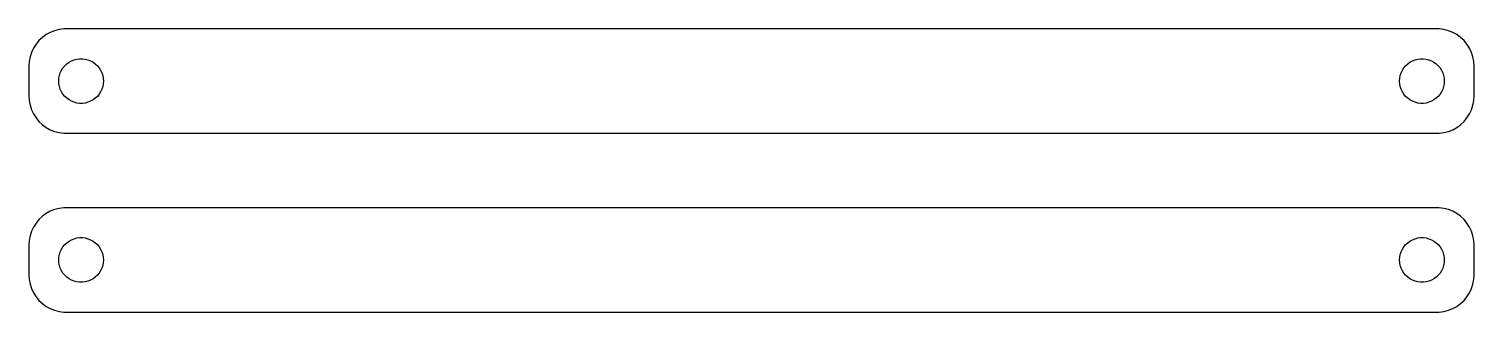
# Model space of a CAD drawing. Header units: metres. Extents: x -97 to 97, y 17 to 55.
import ezdxf

# ---------------------------------------------------------------- set-up
doc = ezdxf.new("R2010")
doc.units = ezdxf.units.M

msp = doc.modelspace()

# ---------------------------------------------------------------- linework, layer by layer
for p, q in [((-94.1289, 54.5241), (-94.6791, 54.2216)), ((-93.5451, 54.7553), (-94.1289, 54.5241)), ((-92.9369, 54.9114), (-93.5451, 54.7553)), ((-92.3139, 54.9901), (-92.9369, 54.9114)), ((92.3139, 54.9901), (-92.3139, 54.9901)), ((92.9369, 54.9114), (92.3139, 54.9901)), ((93.5451, 54.7553), (92.9369, 54.9114)), ((94.1289, 54.5241), (93.5451, 54.7553)), ((94.6791, 54.2216), (94.1289, 54.5241)), ((-96.3815, 52.4088), (-96.6489, 51.8406)), ((-96.0451, 52.9389), (-96.3815, 52.4088)), ((-95.6448, 53.4227), (-96.0451, 52.9389)), ((-95.1871, 53.8526), (-95.6448, 53.4227)), ((-94.6791, 54.2216), (-95.1871, 53.8526)), ((95.1871, 53.8526), (94.6791, 54.2216)), ((95.6448, 53.4227), (95.1871, 53.8526)), ((96.0451, 52.9389), (95.6448, 53.4227)), ((96.3815, 52.4088), (96.0451, 52.9389)), ((96.6489, 51.8406), (96.3815, 52.4088)), ((-96.9606, 50.6267), (-97, 50)), ((-96.8429, 51.2434), (-96.9606, 50.6267)), ((-96.6489, 51.8406), (-96.8429, 51.2434)), ((-91.9123, 50.3115), (-91.6075, 50.533)), ((-91.6075, 50.533), (-91.2773, 50.7145)), ((-91.2773, 50.7145), (-90.927, 50.8532)), ((-90.927, 50.8532), (-90.5621, 50.9469)), ((-90.5621, 50.9469), (-90.1884, 50.9941)), ((-90.1884, 50.9941), (-89.8116, 50.9941)), ((-89.8116, 50.9941), (-89.4379, 50.9469)), ((-89.4379, 50.9469), (-89.073, 50.8532)), ((-89.073, 50.8532), (-88.7227, 50.7145)), ((-88.7227, 50.7145), (-88.3925, 50.533)), ((-88.3925, 50.533), (-88.0877, 50.3115)), ((88.0877, 50.3115), (88.3925, 50.533)), ((88.3925, 50.533), (88.7227, 50.7145)), ((88.7227, 50.7145), (89.073, 50.8532)), ((89.073, 50.8532), (89.4379, 50.9469)), ((89.4379, 50.9469), (89.8116, 50.9941)), ((89.8116, 50.9941), (90.1884, 50.9941)), ((90.1884, 50.9941), (90.5621, 50.9469)), ((90.5621, 50.9469), (90.927, 50.8532)), ((90.927, 50.8532), (91.2773, 50.7145)), ((91.2773, 50.7145), (91.6075, 50.533)), ((91.6075, 50.533), (91.9123, 50.3115)), ((96.8429, 51.2434), (96.6489, 51.8406)), ((96.9606, 50.6267), (96.8429, 51.2434)), ((97, 50), (96.9606, 50.6267)), ((-97, 50), (-97, 46)), ((-92.9763, 48.376), (-92.9057, 48.7461)), ((-92.9057, 48.7461), (-92.7893, 49.1044)), ((-92.7893, 49.1044), (-92.6289, 49.4453)), ((-92.6289, 49.4453), (-92.427, 49.7634)), ((-92.427, 49.7634), (-92.1869, 50.0536)), ((-92.1869, 50.0536), (-91.9123, 50.3115)), ((-88.0877, 50.3115), (-87.8131, 50.0536)), ((-87.8131, 50.0536), (-87.573, 49.7634)), ((-87.573, 49.7634), (-87.3711, 49.4453)), ((-87.3711, 49.4453), (-87.2107, 49.1044)), ((-87.2107, 49.1044), (-87.0943, 48.7461)), ((-87.0943, 48.7461), (-87.0237, 48.376)), ((87.0237, 48.376), (87.0943, 48.7461)), ((87.0943, 48.7461), (87.2107, 49.1044)), ((87.2107, 49.1044), (87.3711, 49.4453)), ((87.3711, 49.4453), (87.573, 49.7634)), ((87.573, 49.7634), (87.8131, 50.0536)), ((87.8131, 50.0536), (88.0877, 50.3115)), ((91.9123, 50.3115), (92.1869, 50.0536)), ((92.1869, 50.0536), (92.427, 49.7634)), ((92.427, 49.7634), (92.6289, 49.4453)), ((92.6289, 49.4453), (92.7893, 49.1044)), ((92.7893, 49.1044), (92.9057, 48.7461)), ((92.9057, 48.7461), (92.9763, 48.376)), ((97, 46), (97, 50)), ((-93, 48), (-92.9763, 48.376)), ((-92.9763, 47.624), (-93, 48)), ((-92.9057, 47.2539), (-92.9763, 47.624)), ((-92.7893, 46.8956), (-92.9057, 47.2539)), ((-92.6289, 46.5547), (-92.7893, 46.8956)), ((-87.2107, 46.8956), (-87.3711, 46.5547)), ((-87.0943, 47.2539), (-87.2107, 46.8956)), ((-87.0237, 47.624), (-87.0943, 47.2539)), ((-87.0237, 48.376), (-87, 48)), ((-87, 48), (-87.0237, 47.624)), ((87, 48), (87.0237, 48.376)), ((87.0237, 47.624), (87, 48)), ((87.0943, 47.2539), (87.0237, 47.624)), ((87.2107, 46.8956), (87.0943, 47.2539)), ((87.3711, 46.5547), (87.2107, 46.8956)), ((92.7893, 46.8956), (92.6289, 46.5547)), ((92.9057, 47.2539), (92.7893, 46.8956)), ((92.9763, 47.624), (92.9057, 47.2539)), ((92.9763, 48.376), (93, 48)), ((93, 48), (92.9763, 47.624)), ((-97, 46), (-96.9606, 45.3733)), ((-96.9606, 45.3733), (-96.8429, 44.7566)), ((-96.8429, 44.7566), (-96.6489, 44.1594)), ((-92.427, 46.2366), (-92.6289, 46.5547)), ((-92.1869, 45.9464), (-92.427, 46.2366)), ((-91.9123, 45.6885), (-92.1869, 45.9464)), ((-91.6075, 45.467), (-91.9123, 45.6885)), ((-91.2773, 45.2855), (-91.6075, 45.467)), ((-90.927, 45.1468), (-91.2773, 45.2855)), ((-90.5621, 45.0531), (-90.927, 45.1468)), ((-90.1884, 45.0059), (-90.5621, 45.0531)), ((-89.8116, 45.0059), (-90.1884, 45.0059)), ((-89.4379, 45.0531), (-89.8116, 45.0059)), ((-89.073, 45.1468), (-89.4379, 45.0531)), ((-88.7227, 45.2855), (-89.073, 45.1468)), ((-88.3925, 45.467), (-88.7227, 45.2855)), ((-88.0877, 45.6885), (-88.3925, 45.467)), ((-87.8131, 45.9464), (-88.0877, 45.6885)), ((-87.573, 46.2366), (-87.8131, 45.9464)), ((-87.3711, 46.5547), (-87.573, 46.2366)), ((87.573, 46.2366), (87.3711, 46.5547)), ((87.8131, 45.9464), (87.573, 46.2366)), ((88.0877, 45.6885), (87.8131, 45.9464)), ((88.3925, 45.467), (88.0877, 45.6885)), ((88.7227, 45.2855), (88.3925, 45.467)), ((89.073, 45.1468), (88.7227, 45.2855)), ((89.4379, 45.0531), (89.073, 45.1468)), ((89.8116, 45.0059), (89.4379, 45.0531)), ((90.1884, 45.0059), (89.8116, 45.0059)), ((90.5621, 45.0531), (90.1884, 45.0059)), ((90.927, 45.1468), (90.5621, 45.0531)), ((91.2773, 45.2855), (90.927, 45.1468)), ((91.6075, 45.467), (91.2773, 45.2855)), ((91.9123, 45.6885), (91.6075, 45.467)), ((92.1869, 45.9464), (91.9123, 45.6885)), ((92.427, 46.2366), (92.1869, 45.9464)), ((92.6289, 46.5547), (92.427, 46.2366)), ((96.6489, 44.1594), (96.8429, 44.7566)), ((96.8429, 44.7566), (96.9606, 45.3733)), ((96.9606, 45.3733), (97, 46)), ((-96.6489, 44.1594), (-96.3815, 43.5912)), ((-96.3815, 43.5912), (-96.0451, 43.0611)), ((-96.0451, 43.0611), (-95.6448, 42.5773)), ((95.6448, 42.5773), (96.0451, 43.0611)), ((96.0451, 43.0611), (96.3815, 43.5912)), ((96.3815, 43.5912), (96.6489, 44.1594)), ((-95.6448, 42.5773), (-95.1871, 42.1474)), ((-95.1871, 42.1474), (-94.6791, 41.7784)), ((-94.6791, 41.7784), (-94.1289, 41.4759)), ((-94.1289, 41.4759), (-93.5451, 41.2447)), ((-93.5451, 41.2447), (-92.9369, 41.0886)), ((-92.9369, 41.0886), (-92.3139, 41.0099)), ((-92.3139, 41.0099), (92.3139, 41.0099)), ((92.3139, 41.0099), (92.9369, 41.0886)), ((92.9369, 41.0886), (93.5451, 41.2447)), ((93.5451, 41.2447), (94.1289, 41.4759)), ((94.1289, 41.4759), (94.6791, 41.7784)), ((94.6791, 41.7784), (95.1871, 42.1474)), ((95.1871, 42.1474), (95.6448, 42.5773)), ((-95.6448, 29.4227), (-96.0451, 28.9389)), ((-95.1871, 29.8526), (-95.6448, 29.4227)), ((-94.6791, 30.2216), (-95.1871, 29.8526)), ((-94.1289, 30.5241), (-94.6791, 30.2216)), ((-93.5451, 30.7553), (-94.1289, 30.5241)), ((-92.9369, 30.9114), (-93.5451, 30.7553)), ((-92.3139, 30.9901), (-92.9369, 30.9114)), ((92.3139, 30.9901), (-92.3139, 30.9901)), ((92.9369, 30.9114), (92.3139, 30.9901)), ((93.5451, 30.7553), (92.9369, 30.9114)), ((94.1289, 30.5241), (93.5451, 30.7553)), ((94.6791, 30.2216), (94.1289, 30.5241)), ((95.1871, 29.8526), (94.6791, 30.2216)), ((95.6448, 29.4227), (95.1871, 29.8526)), ((96.0451, 28.9389), (95.6448, 29.4227)), ((-96.8429, 27.2434), (-96.9606, 26.6267)), ((-96.6489, 27.8406), (-96.8429, 27.2434)), ((-96.3815, 28.4088), (-96.6489, 27.8406)), ((-96.0451, 28.9389), (-96.3815, 28.4088)), ((96.3815, 28.4088), (96.0451, 28.9389)), ((96.6489, 27.8406), (96.3815, 28.4088)), ((96.8429, 27.2434), (96.6489, 27.8406)), ((96.9606, 26.6267), (96.8429, 27.2434)), ((-96.9606, 26.6267), (-97, 26)), ((-97, 26), (-97, 22)), ((-92.7893, 25.1044), (-92.6289, 25.4453)), ((-92.6289, 25.4453), (-92.427, 25.7634)), ((-92.427, 25.7634), (-92.1869, 26.0536)), ((-92.1869, 26.0536), (-91.9123, 26.3115)), ((-91.9123, 26.3115), (-91.6075, 26.533)), ((-91.6075, 26.533), (-91.2773, 26.7145)), ((-91.2773, 26.7145), (-90.927, 26.8532)), ((-90.927, 26.8532), (-90.5621, 26.9469)), ((-90.5621, 26.9469), (-90.1884, 26.9941)), ((-90.1884, 26.9941), (-89.8116, 26.9941)), ((-89.8116, 26.9941), (-89.4379, 26.9469)), ((-89.4379, 26.9469), (-89.073, 26.8532)), ((-89.073, 26.8532), (-88.7227, 26.7145)), ((-88.7227, 26.7145), (-88.3925, 26.533)), ((-88.3925, 26.533), (-88.0877, 26.3115)), ((-88.0877, 26.3115), (-87.8131, 26.0536)), ((-87.8131, 26.0536), (-87.573, 25.7634)), ((-87.573, 25.7634), (-87.3711, 25.4453)), ((-87.3711, 25.4453), (-87.2107, 25.1044)), ((87.2107, 25.1044), (87.3711, 25.4453)), ((87.3711, 25.4453), (87.573, 25.7634)), ((87.573, 25.7634), (87.8131, 26.0536)), ((87.8131, 26.0536), (88.0877, 26.3115)), ((88.0877, 26.3115), (88.3925, 26.533)), ((88.3925, 26.533), (88.7227, 26.7145)), ((88.7227, 26.7145), (89.073, 26.8532)), ((89.073, 26.8532), (89.4379, 26.9469)), ((89.4379, 26.9469), (89.8116, 26.9941)), ((89.8116, 26.9941), (90.1884, 26.9941)), ((90.1884, 26.9941), (90.5621, 26.9469)), ((90.5621, 26.9469), (90.927, 26.8532)), ((90.927, 26.8532), (91.2773, 26.7145)), ((91.2773, 26.7145), (91.6075, 26.533)), ((91.6075, 26.533), (91.9123, 26.3115)), ((91.9123, 26.3115), (92.1869, 26.0536)), ((92.1869, 26.0536), (92.427, 25.7634)), ((92.427, 25.7634), (92.6289, 25.4453)), ((92.6289, 25.4453), (92.7893, 25.1044)), ((97, 26), (96.9606, 26.6267)), ((97, 22), (97, 26)), ((-93, 24), (-92.9763, 24.376)), ((-92.9763, 23.624), (-93, 24)), ((-92.9763, 24.376), (-92.9057, 24.7461)), ((-92.9057, 23.2539), (-92.9763, 23.624)), ((-92.9057, 24.7461), (-92.7893, 25.1044)), ((-87.2107, 25.1044), (-87.0943, 24.7461)), ((-87.0943, 24.7461), (-87.0237, 24.376)), ((-87.0237, 23.624), (-87.0943, 23.2539)), ((-87.0237, 24.376), (-87, 24)), ((-87, 24), (-87.0237, 23.624)), ((87, 24), (87.0237, 24.376)), ((87.0237, 23.624), (87, 24)), ((87.0237, 24.376), (87.0943, 24.7461)), ((87.0943, 23.2539), (87.0237, 23.624)), ((87.0943, 24.7461), (87.2107, 25.1044)), ((92.7893, 25.1044), (92.9057, 24.7461)), ((92.9057, 24.7461), (92.9763, 24.376)), ((92.9763, 23.624), (92.9057, 23.2539)), ((92.9763, 24.376), (93, 24)), ((93, 24), (92.9763, 23.624)), ((-97, 22), (-96.9606, 21.3733)), ((-96.9606, 21.3733), (-96.8429, 20.7566)), ((-92.7893, 22.8956), (-92.9057, 23.2539)), ((-92.6289, 22.5547), (-92.7893, 22.8956)), ((-92.427, 22.2366), (-92.6289, 22.5547)), ((-92.1869, 21.9464), (-92.427, 22.2366)), ((-91.9123, 21.6885), (-92.1869, 21.9464)), ((-91.6075, 21.467), (-91.9123, 21.6885)), ((-91.2773, 21.2855), (-91.6075, 21.467)), ((-88.3925, 21.467), (-88.7227, 21.2855)), ((-88.0877, 21.6885), (-88.3925, 21.467)), ((-87.8131, 21.9464), (-88.0877, 21.6885)), ((-87.573, 22.2366), (-87.8131, 21.9464)), ((-87.3711, 22.5547), (-87.573, 22.2366)), ((-87.2107, 22.8956), (-87.3711, 22.5547)), ((-87.0943, 23.2539), (-87.2107, 22.8956)), ((87.2107, 22.8956), (87.0943, 23.2539)), ((87.3711, 22.5547), (87.2107, 22.8956)), ((87.573, 22.2366), (87.3711, 22.5547)), ((87.8131, 21.9464), (87.573, 22.2366)), ((88.0877, 21.6885), (87.8131, 21.9464)), ((88.3925, 21.467), (88.0877, 21.6885)), ((88.7227, 21.2855), (88.3925, 21.467)), ((91.6075, 21.467), (91.2773, 21.2855)), ((91.9123, 21.6885), (91.6075, 21.467)), ((92.1869, 21.9464), (91.9123, 21.6885)), ((92.427, 22.2366), (92.1869, 21.9464)), ((92.6289, 22.5547), (92.427, 22.2366)), ((92.7893, 22.8956), (92.6289, 22.5547)), ((92.9057, 23.2539), (92.7893, 22.8956)), ((96.8429, 20.7566), (96.9606, 21.3733)), ((96.9606, 21.3733), (97, 22)), ((-96.8429, 20.7566), (-96.6489, 20.1594)), ((-96.6489, 20.1594), (-96.3815, 19.5912)), ((-96.3815, 19.5912), (-96.0451, 19.0611)), ((-90.927, 21.1468), (-91.2773, 21.2855)), ((-90.5621, 21.0531), (-90.927, 21.1468)), ((-90.1884, 21.0059), (-90.5621, 21.0531)), ((-89.8116, 21.0059), (-90.1884, 21.0059)), ((-89.4379, 21.0531), (-89.8116, 21.0059)), ((-89.073, 21.1468), (-89.4379, 21.0531)), ((-88.7227, 21.2855), (-89.073, 21.1468)), ((89.073, 21.1468), (88.7227, 21.2855)), ((89.4379, 21.0531), (89.073, 21.1468)), ((89.8116, 21.0059), (89.4379, 21.0531)), ((90.1884, 21.0059), (89.8116, 21.0059)), ((90.5621, 21.0531), (90.1884, 21.0059)), ((90.927, 21.1468), (90.5621, 21.0531)), ((91.2773, 21.2855), (90.927, 21.1468)), ((96.0451, 19.0611), (96.3815, 19.5912)), ((96.3815, 19.5912), (96.6489, 20.1594)), ((96.6489, 20.1594), (96.8429, 20.7566)), ((-96.0451, 19.0611), (-95.6448, 18.5773)), ((-95.6448, 18.5773), (-95.1871, 18.1474)), ((-95.1871, 18.1474), (-94.6791, 17.7784)), ((-94.6791, 17.7784), (-94.1289, 17.4759)), ((-94.1289, 17.4759), (-93.5451, 17.2447)), ((93.5451, 17.2447), (94.1289, 17.4759)), ((94.1289, 17.4759), (94.6791, 17.7784)), ((94.6791, 17.7784), (95.1871, 18.1474)), ((95.1871, 18.1474), (95.6448, 18.5773)), ((95.6448, 18.5773), (96.0451, 19.0611)), ((-93.5451, 17.2447), (-92.9369, 17.0886)), ((-92.9369, 17.0886), (-92.3139, 17.0099)), ((-92.3139, 17.0099), (92.3139, 17.0099)), ((92.3139, 17.0099), (92.9369, 17.0886)), ((92.9369, 17.0886), (93.5451, 17.2447))]:
    msp.add_line(p, q)

doc.saveas('drawing.dxf')
